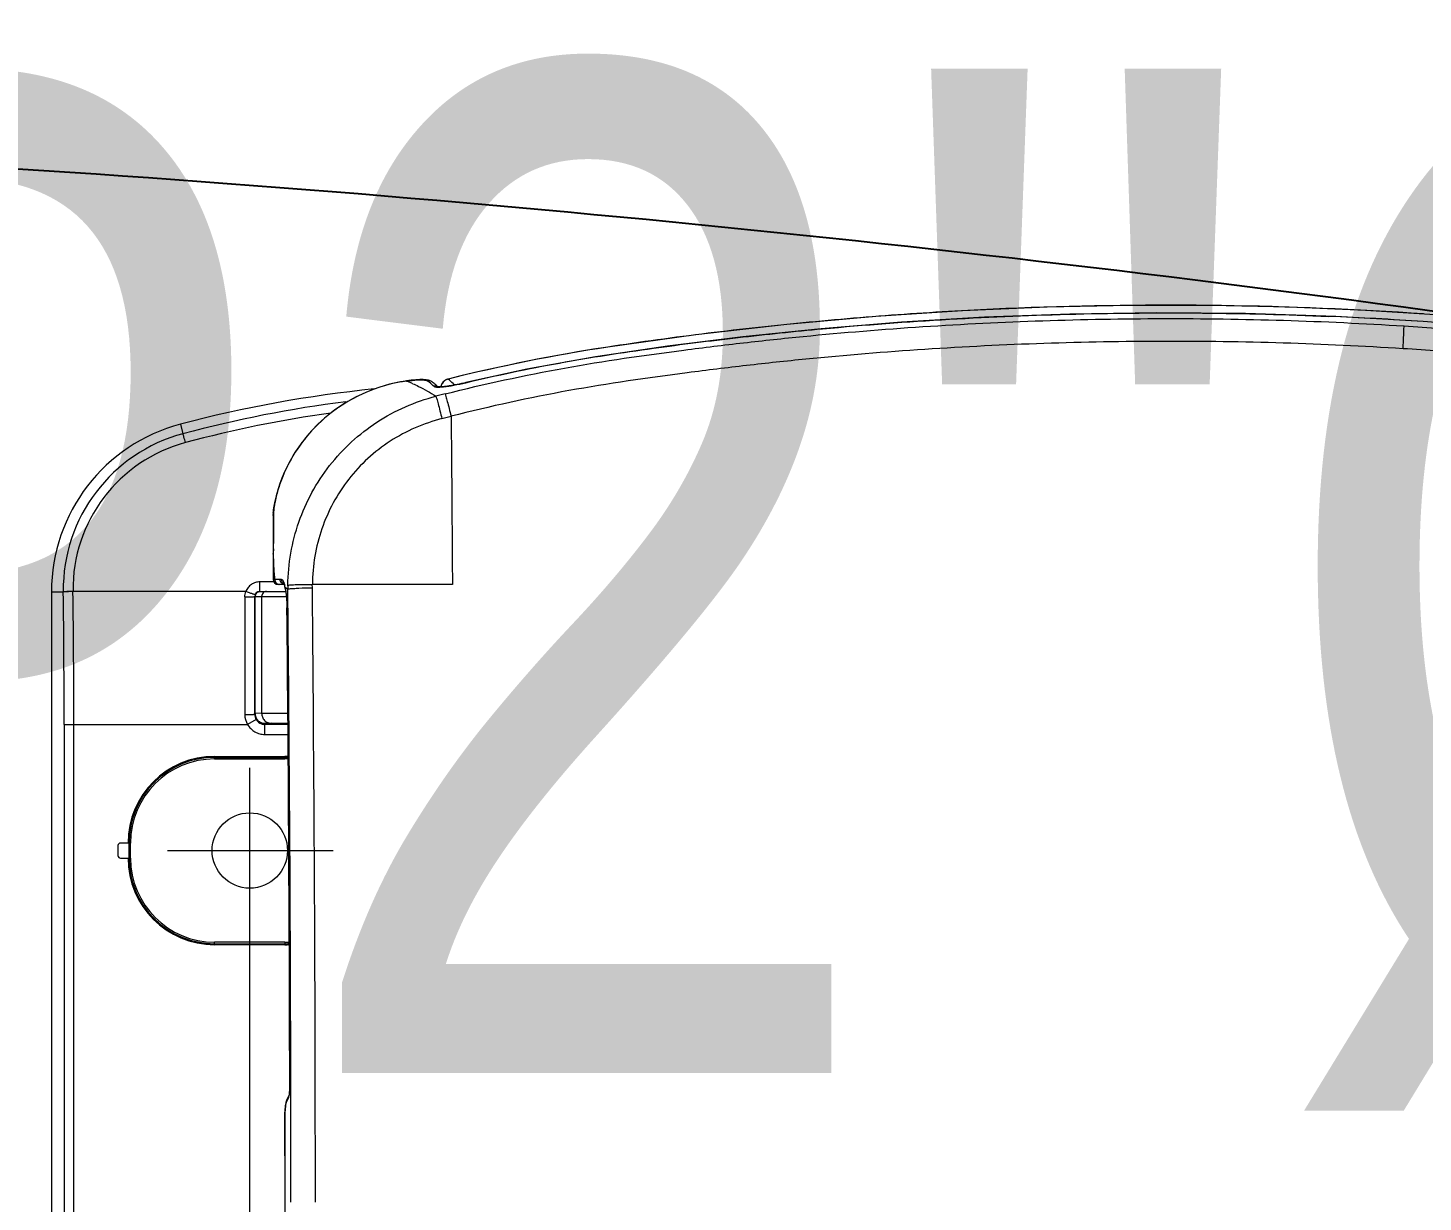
# Model space of a CAD drawing. Header units: millimetres. Extents: x 98197 to 106565, y 53890 to 60222.
# Drawn here: x 103041.14 to 103068.93, y 56512.57 to 56535.95 of the extents above; entities that cross this region are included whole.
import ezdxf

# ---------------------------------------------------------------- set-up
doc = ezdxf.new("R2010")
doc.units = ezdxf.units.MM
doc.header["$LTSCALE"] = 50
doc.header["$MEASUREMENT"] = 0
doc.linetypes.add('CENTER', pattern=[2, 1.25, -0.25, 0.25, -0.25])
doc.linetypes.add('HIDDEN', pattern=[0.375, 0.25, -0.125])
doc.layers.get('0').update_dxf_attribs({"color": 8, "linetype": 'CONTINUOUS'})
doc.layers.add('36雨排水', color=3, linetype='CONTINUOUS')
doc.styles.add('CHINA', font='c2', dxfattribs={"bigfont": 'china'})

# ---------------------------------------------------------------- blocks, each defined once
blk = doc.blocks.new('1111111')
at = {"layer": '36雨排水', "linetype": 'Continuous', "style": 'CHINA', "width": 0.8}
blk.add_text('R.P2"%%CP.V.C', height=20, dxfattribs=at).set_placement((4926.158, 3760.371))

msp = doc.modelspace()

# ---------------------------------------------------------------- linework, layer by layer
at = {"lineweight": 13, "ltscale": 0.3}
for p, q in [((103068.925, 56530.102), (103068.925, 56530.102)), ((103068.925, 56530.101), (103068.925, 56530.102)), ((103052.8, 56529.61), (103052.685, 56529.593)), ((103052.685, 56529.593), (103052.685, 56529.594)), ((103048.66, 56528.917), (103048.57, 56528.902)), ((103048.679, 56528.919), (103048.66, 56528.917)), ((103048.679, 56528.919), (103048.668, 56528.917)), ((103049.116, 56528.906), (103049.102, 56528.917)), ((103049.13, 56528.894), (103049.116, 56528.906)), ((103049.193, 56528.895), (103049.188, 56528.899)), ((103049.245, 56528.853), (103049.228, 56528.867)), ((103049.382, 56528.859), (103049.38, 56528.858)), ((103049.643, 56528.838), (103049.623, 56528.834)), ((103049.664, 56528.842), (103049.643, 56528.838)), ((103049.685, 56528.846), (103049.664, 56528.842)), ((103049.707, 56528.851), (103049.685, 56528.846)), ((103049.729, 56528.855), (103049.707, 56528.851)), ((103049.751, 56528.86), (103049.729, 56528.855)), ((103049.774, 56528.865), (103049.751, 56528.86)), ((103049.797, 56528.87), (103049.774, 56528.865)), ((103049.821, 56528.876), (103049.797, 56528.87)), ((103049.845, 56528.881), (103049.821, 56528.876)), ((103049.862, 56528.885), (103049.845, 56528.881)), ((103049.863, 56528.884), (103049.862, 56528.885)), ((103049.448, 56528.661), (103049.264, 56528.614)), ((103049.45, 56528.808), (103049.436, 56528.806)), ((103049.465, 56528.809), (103049.45, 56528.808)), ((103049.48, 56528.811), (103049.465, 56528.809)), ((103049.496, 56528.814), (103049.48, 56528.811)), ((103049.513, 56528.816), (103049.496, 56528.814)), ((103049.53, 56528.819), (103049.513, 56528.816)), ((103049.547, 56528.821), (103049.53, 56528.819)), ((103049.565, 56528.824), (103049.547, 56528.821)), ((103049.584, 56528.827), (103049.565, 56528.824)), ((103049.603, 56528.831), (103049.584, 56528.827)), ((103049.623, 56528.834), (103049.603, 56528.831)), ((103047.471, 56528.486), (103047.433, 56528.463)), ((103047.468, 56528.505), (103047.507, 56528.51)), ((103047.471, 56528.486), (103047.471, 56528.485)), ((103047.553, 56528.534), (103047.507, 56528.508)), ((103047.507, 56528.508), (103047.508, 56528.507)), ((103044.176, 56528.057), (103044.226, 56527.868)), ((103049.384, 56528.169), (103049.567, 56528.216)), ((103046.022, 56526.239), (103046.023, 56526.253)), ((103046.022, 56526.239), (103046.022, 56524.967)), ((103046.027, 56526.332), (103046.023, 56526.253)), ((103046.029, 56526.188), (103046.028, 56526.105)), ((103046.03, 56526.253), (103046.029, 56526.188)), ((103046.03, 56526.27), (103046.03, 56526.253)), ((103046.026, 56525.575), (103046.025, 56525.481)), ((103046.052, 56524.967), (103046.022, 56524.967)), ((103046.053, 56524.968), (103046.154, 56524.969)), ((103046.154, 56524.969), (103046.183, 56524.969)), ((103041.607, 56524.722), (103041.842, 56524.722)), ((103041.842, 56524.722), (103041.842, 56524.717)), ((103042.036, 56524.727), (103042.036, 56524.732)), ((103045.478, 56524.727), (103042.036, 56524.727)), ((103046.036, 56524.917), (103045.757, 56524.917)), ((103045.757, 56524.727), (103045.757, 56524.917)), ((103045.757, 56524.727), (103046.271, 56524.727)), ((103046.239, 56524.867), (103046.122, 56524.867)), ((103046.256, 56524.807), (103046.261, 56524.786)), ((103046.267, 56524.803), (103046.261, 56524.806)), ((103046.261, 56524.786), (103046.262, 56524.781)), ((103046.262, 56524.781), (103046.269, 56524.744)), ((103046.269, 56524.744), (103046.275, 56524.704)), ((103046.275, 56524.704), (103046.28, 56524.659)), ((103046.315, 56524.841), (103046.315, 56524.85)), ((103046.318, 56524.396), (103046.315, 56524.774)), ((103049.593, 56524.867), (103046.802, 56524.867)), ((103046.803, 56524.8), (103046.802, 56524.867)), ((103045.457, 56524.617), (103045.457, 56522.278)), ((103045.657, 56524.627), (103046.284, 56524.627)), ((103045.657, 56522.278), (103045.657, 56524.627)), ((103045.667, 56522.294), (103045.667, 56524.627)), ((103045.793, 56524.627), (103045.793, 56522.3)), ((103045.685, 56522.177), (103045.512, 56522.077)), ((103045.793, 56522.3), (103045.667, 56522.294)), ((103046.112, 56522.303), (103046.169, 56522.304)), ((103046.169, 56522.304), (103046.228, 56522.304)), ((103046.228, 56522.304), (103046.314, 56522.304)), ((103041.86, 56522.077), (103041.86, 56503.057)), ((103041.86, 56522.077), (103045.512, 56522.077)), ((103042.053, 56503.057), (103042.053, 56522.077)), ((103045.857, 56521.878), (103045.857, 56522.094)), ((103046.316, 56522.078), (103045.857, 56522.078)), ((103045.99, 56522.101), (103045.864, 56522.094)), ((103045.857, 56521.878), (103046.318, 56521.878)), ((103044.857, 56521.442), (103046.257, 56521.442)), ((103044.857, 56521.422), (103046.257, 56521.422)), ((103044.857, 56521.392), (103044.857, 56521.422)), ((103044.857, 56521.392), (103046.257, 56521.392)), ((103046.257, 56521.422), (103046.257, 56521.392)), ((103042.932, 56519.667), (103042.932, 56519.467)), ((103043.132, 56519.717), (103042.982, 56519.717)), ((103043.152, 56519.417), (103043.152, 56519.717)), ((103043.152, 56519.717), (103043.182, 56519.717)), ((103043.182, 56519.417), (103043.182, 56519.717)), ((103042.982, 56519.417), (103043.132, 56519.417)), ((103043.182, 56519.417), (103043.152, 56519.417)), ((103046.257, 56517.742), (103044.857, 56517.742)), ((103044.857, 56517.712), (103044.857, 56517.742)), ((103046.257, 56517.742), (103046.257, 56517.712)), ((103044.857, 56517.712), (103046.257, 56517.712)), ((103046.257, 56517.692), (103044.857, 56517.692)), ((103046.337, 56514.692), (103046.302, 56514.619)), ((103046.339, 56514.698), (103046.338, 56514.694)), ((103046.34, 56514.704), (103046.339, 56514.698)), ((103046.375, 56514.769), (103046.374, 56514.836)), ((103046.375, 56514.692), (103046.375, 56514.769)), ((103046.375, 56514.619), (103046.375, 56514.692)), ((103046.329, 56514.648), (103046.294, 56514.575)), ((103046.255, 56514.295), (103046.256, 56513.966)), ((103046.256, 56513.966), (103046.256, 56513.541)), ((103046.256, 56513.541), (103046.257, 56513.115)), ((103046.257, 56513.115), (103046.257, 56512.69)), ((103046.257, 56512.69), (103046.257, 56512.23))]:
    msp.add_line(p, q, dxfattribs=at)
at = {"lineweight": 13}
for p, q in [((103041.607, 56524.722), (103041.607, 56500.412)), ((103045.557, 56503.917), (103045.557, 56521.216)), ((103043.917, 56519.567), (103047.216, 56519.567))]:
    msp.add_line(p, q, dxfattribs=at)
at = {"linetype": 'CENTER', "lineweight": 13}
msp.add_line((103043.958, 56519.567), (103047.157, 56519.567), dxfattribs=at)
at = {"lineweight": 13}
for points in [[(103068.925, 56530.102), (103067.184, 56530.2), (103065.388, 56530.259), (103063.625, 56530.275), (103061.892, 56530.25), (103060.193, 56530.186), (103058.54, 56530.087), (103056.935, 56529.956), (103055.377, 56529.795), (103053.877, 56529.61), (103052.443, 56529.399), (103051.072, 56529.152), (103049.862, 56528.885)], [(103069.27, 56530.231), (103067.781, 56530.324), (103066.255, 56530.388), (103064.691, 56530.423), (103063.086, 56530.424), (103061.44, 56530.389), (103059.754, 56530.316), (103058.026, 56530.202), (103056.254, 56530.043), (103054.443, 56529.838), (103052.685, 56529.593)]]:
    msp.add_lwpolyline(points, dxfattribs=at)
at = {"lineweight": 13, "ltscale": 0.3}
for points in [[(103070.018, 56530.019), (103068.925, 56530.102)], [(103052.685, 56529.594), (103052.4, 56529.549), (103052.027, 56529.487), (103051.653, 56529.42), (103051.28, 56529.35), (103050.906, 56529.275), (103050.532, 56529.195), (103050.159, 56529.112), (103049.787, 56529.025), (103049.506, 56528.956)], [(103048.57, 56528.902), (103048.473, 56528.883), (103048.371, 56528.86), (103048.263, 56528.831), (103048.15, 56528.797), (103048.034, 56528.757), (103047.915, 56528.711), (103047.795, 56528.658), (103047.674, 56528.599), (103047.553, 56528.534)], [(103048.773, 56528.931), (103048.722, 56528.925), (103048.679, 56528.919)], [(103048.979, 56528.945), (103048.944, 56528.944), (103048.906, 56528.942), (103048.864, 56528.939), (103048.82, 56528.936), (103048.773, 56528.931)], [(103049.068, 56528.941), (103049.041, 56528.943), (103049.011, 56528.944), (103048.979, 56528.945)], [(103049.189, 56528.899), (103049.182, 56528.903), (103049.16, 56528.916), (103049.139, 56528.926), (103049.116, 56528.932), (103049.093, 56528.937), (103049.068, 56528.941)], [(103049.228, 56528.867), (103049.21, 56528.881), (103049.193, 56528.895)], [(103049.305, 56528.8), (103049.296, 56528.808), (103049.279, 56528.823), (103049.262, 56528.838), (103049.245, 56528.853)], [(103049.38, 56528.858), (103049.377, 56528.852), (103049.367, 56528.829), (103049.36, 56528.805), (103049.359, 56528.8)], [(103049.506, 56528.956), (103049.496, 56528.953), (103049.472, 56528.944), (103049.449, 56528.932), (103049.428, 56528.916), (103049.409, 56528.899), (103049.393, 56528.879), (103049.38, 56528.858)], [(103049.436, 56528.806), (103049.422, 56528.804), (103049.416, 56528.804), (103049.409, 56528.803), (103049.403, 56528.803), (103049.397, 56528.802), (103049.391, 56528.802), (103049.385, 56528.801), (103049.379, 56528.801), (103049.374, 56528.8), (103049.369, 56528.8), (103049.364, 56528.8), (103049.359, 56528.8), (103049.354, 56528.799), (103049.349, 56528.799), (103049.345, 56528.799), (103049.34, 56528.799), (103049.336, 56528.799), (103049.332, 56528.799), (103049.329, 56528.799), (103049.325, 56528.799), (103049.322, 56528.799), (103049.319, 56528.799), (103049.316, 56528.799), (103049.313, 56528.799), (103049.31, 56528.799), (103049.308, 56528.8), (103049.305, 56528.8), (103049.303, 56528.8), (103049.302, 56528.8), (103049.3, 56528.8), (103049.299, 56528.801), (103049.298, 56528.801), (103049.297, 56528.801), (103049.296, 56528.801), (103049.296, 56528.801)], [(103047.433, 56528.463), (103047.306, 56528.379), (103047.177, 56528.285), (103047.044, 56528.177), (103046.912, 56528.056), (103046.788, 56527.927), (103046.672, 56527.793), (103046.565, 56527.654), (103046.47, 56527.515), (103046.386, 56527.377), (103046.313, 56527.241), (103046.25, 56527.109), (103046.196, 56526.982), (103046.151, 56526.859), (103046.113, 56526.741), (103046.082, 56526.629), (103046.057, 56526.523), (103046.039, 56526.423), (103046.027, 56526.332)], [(103047.507, 56528.508), (103047.495, 56528.501), (103047.483, 56528.493), (103047.471, 56528.486)], [(103046.232, 56524.886), (103046.231, 56524.886), (103046.229, 56524.889), (103046.23, 56524.888), (103046.232, 56524.884), (103046.235, 56524.878), (103046.238, 56524.869), (103046.242, 56524.857), (103046.247, 56524.843), (103046.251, 56524.826), (103046.256, 56524.807)], [(103046.28, 56524.659), (103046.285, 56524.612), (103046.289, 56524.562), (103046.292, 56524.509), (103046.294, 56524.455), (103046.296, 56524.396)], [(103046.296, 56524.396), (103046.305, 56523.403), (103046.314, 56522.32), (103046.322, 56521.238), (103046.33, 56520.155), (103046.336, 56519.072), (103046.341, 56517.989), (103046.346, 56516.905), (103046.349, 56515.822), (103046.351, 56514.836)], [(103046.338, 56514.694), (103046.337, 56514.693), (103046.337, 56514.691), (103046.337, 56514.691)], [(103046.349, 56514.768), (103046.347, 56514.751), (103046.346, 56514.737), (103046.344, 56514.724), (103046.342, 56514.714), (103046.34, 56514.704)], [(103046.351, 56514.836), (103046.351, 56514.813), (103046.35, 56514.792), (103046.349, 56514.771), (103046.349, 56514.768)], [(103046.261, 56514.432), (103046.259, 56514.398), (103046.257, 56514.362), (103046.256, 56514.325), (103046.255, 56514.295)], [(103046.273, 56514.522), (103046.269, 56514.494), (103046.265, 56514.465), (103046.261, 56514.432)], [(103046.302, 56514.62), (103046.298, 56514.611), (103046.291, 56514.591), (103046.284, 56514.57), (103046.278, 56514.547), (103046.273, 56514.522)]]:
    msp.add_lwpolyline(points, dxfattribs=at)
at = {"linetype": 'HIDDEN', "lineweight": 0, "ltscale": 30}
msp.add_circle((103045.557, 56519.567), 0.75, dxfattribs=at)
msp.add_arc((103015.082, 56133.975), 400, 81.8702, 86.67009)
at = {"lineweight": 13, "ltscale": 0.3}
for centre, radius, start, end in [((103063.834, 56455.364), 74.91, 86.10263, 87.54252), ((103057.955, 56495.068), 34.924, 98.6788, 103.9949), ((103049.021, 56526.347), 2.593, 97.8168, 99.5969), ((103049.248, 56524.62), 4.335, 97.5282, 97.6813), ((103047.795, 56526.522), 2.549, 68.3694, 69.964), ((103047.763, 56526.442), 2.635, 66.8109, 68.3691), ((103047.733, 56527.188), 2.205, 47.3265, 50.6906), ((103049.128, 56528.822), 0.0977, 51.7716, 58.8737), ((103049.556, 56528.761), 0.2, 150.5666, 168.8487), ((103050.562, 56503.887), 25, 95.7998, 104.8004), ((103049.253, 56528.713), 0.1, 96.1923, 104.8789), ((103049.266, 56530.201), 1.407, 274.3409, 276.0569), ((103050.563, 56504.209), 24.492, 97.2579, 104.9937), ((103050.562, 56504.221), 24.297, 98.0269, 104.9955), ((103049.553, 56525.038), 4.028, 120.5232, 121.1279), ((103045.057, 56524.722), 3.45, 104.8004, 180), ((103045.058, 56524.761), 3.216, 104.9858, 180.7099), ((103045.058, 56524.771), 3.022, 104.9973, 180.7478), ((103046.791, 56526.235), 0.769, 176.2252, 178.6522), ((103251.411, 56524.764), 205.387, 179.62611, 179.77383), ((103050.285, 56525.471), 4.263, 180.0489, 186.0357), ((103050.522, 56525.466), 4.497, 179.8159, 180.5341), ((103050.533, 56525.466), 4.508, 180.5341, 181.2529), ((103050.606, 56525.469), 4.581, 181.2642, 184.835), ((103046.122, 56524.967), 0.1, 180, 270), ((103050.681, 56525.474), 4.656, 184.8247, 186.2457), ((103050.438, 56525.486), 4.417, 186.0198, 186.7547), ((102841.246, 56522.077), 200.614, 359.99987, 0.75394), ((102839.841, 56522.077), 202.212, 359.99973, 0.75061), ((103045.757, 56524.627), 0.1, 90, 180), ((103045.117, 56524.572), 1.167, 11.5801, 13.2604), ((103044.545, 56521.885), 3.388, 58.499, 59.4487), ((103050.349, 56524.799), 4.034, 179.3951, 180.3543), ((101813.31, 56512.602), 1233.553, 359.998375, 0.566589), ((101838.502, 56512.575), 1207.853, 0.107267, 0.560812), ((101842.117, 56512.568), 1204.26, 0.107891, 0.562762), ((103045.855, 56522.278), 0.397, 180.0074, 210.388), ((103045.488, 56548.135), 25.857, 269.9314, 270.3171), ((103045.857, 56522.294), 0.199, 180.0133, 186.08), ((103045.857, 56522.278), 0.2, 180.0024, 183.372), ((103045.858, 56522.278), 0.201, 183.371, 186.7268), ((103045.859, 56522.294), 0.202, 186.074, 192.004), ((103045.858, 56522.278), 0.2, 186.7355, 196.8153), ((103045.857, 56522.294), 0.2, 192.02, 270.0037), ((103045.681, 56521.841), 0.454, 91.8821, 92.1234), ((103045.858, 56522.279), 0.201, 196.8496, 210.2634), ((103045.857, 56522.278), 0.2, 210.2855, 250.0941), ((103044.857, 56519.717), 1.725, 90, 180), ((103044.857, 56519.717), 1.705, 90, 180), ((103044.857, 56519.717), 1.675, 90, 180), ((103046.257, 56519.717), 1.725, 87.8834, 90), ((103046.257, 56519.717), 1.705, 87.8628, 90), ((103046.257, 56519.717), 1.675, 87.8154, 90), ((103042.982, 56519.667), 0.05, 90, 180), ((103042.982, 56519.467), 0.05, 180, 270), ((103044.857, 56519.417), 1.725, 180, 270), ((103044.857, 56519.417), 1.705, 180, 270), ((103044.857, 56519.417), 1.675, 180, 270), ((103046.257, 56519.417), 1.675, 270, 272.9054), ((103046.257, 56519.417), 1.705, 270, 272.8579), ((103046.257, 56519.417), 1.725, 270, 272.8357), ((103046.411, 56514.656), 0.0827, 154.2926, 159.5391), ((103045.544, 56514.822), 0.809, 354.4616, 355.6405), ((103045.316, 56514.834), 1.037, 359.6214, 0.0912)]:
    msp.add_arc(centre, radius, start, end, dxfattribs=at)
at = {"lineweight": 13}
for points, knots in [([(103068.936, 56530.253), (103067.596, 56530.345), (103064.906, 56530.455), (103061.539, 56530.413), (103058.843, 56530.27), (103056.823, 56530.107), (103054.807, 56529.891), (103053.468, 56529.711), (103052.8, 56529.61)], [0, 0, 0, 0, 0.248982, 0.498891, 0.624221, 0.749464, 0.874678, 1, 1, 1, 1]), ([(103053.598, 56529.571), (103054.158, 56529.648), (103055.28, 56529.788), (103057.243, 56529.993), (103059.487, 56530.161), (103062.848, 56530.3), (103065.369, 56530.277), (103067.046, 56530.205)], [0, 0, 0, 0, 0.12584, 0.251495, 0.439332, 0.626558, 1, 1, 1, 1]), ([(103049.448, 56528.661), (103050.234, 56528.859), (103051.812, 56529.202), (103053.804, 56529.487), (103055.392, 56529.682), (103056.977, 56529.85), (103058.963, 56530.013), (103061.352, 56530.131), (103064.547, 56530.187), (103066.947, 56530.114), (103068.546, 56530.014)], [0, 0, 0, 0, 0.126686, 0.251898, 0.314183, 0.376456, 0.500892, 0.625322, 0.749901, 1, 1, 1, 1]), ([(103068.525, 56529.561), (103066.936, 56529.661), (103064.551, 56529.734), (103061.374, 56529.677), (103059, 56529.559), (103057.026, 56529.397), (103055.451, 56529.229), (103053.876, 56529.035), (103051.903, 56528.753), (103050.343, 56528.413), (103049.567, 56528.216)], [0, 0, 0, 0, 0.250417, 0.375167, 0.499771, 0.62436, 0.686692, 0.749064, 0.874059, 1, 1, 1, 1])]:
    msp.add_open_spline(points, degree=3, knots=knots, dxfattribs=at)
at = {"lineweight": 13, "ltscale": 0.3}
for points, knots in [([(103068.525, 56529.561), (103068.528, 56529.613), (103068.534, 56529.712), (103068.541, 56529.846), (103068.544, 56529.945), (103068.546, 56529.997), (103068.546, 56530.014)], [0, 0, 0, 0, 0.345459, 0.659647, 0.885461, 1, 1, 1, 1]), ([(103068.546, 56530.014), (103069.03, 56529.984), (103070.001, 56529.917), (103071.452, 56529.765), (103072.894, 56529.553), (103074.326, 56529.282), (103075.747, 56528.953), (103077.156, 56528.565), (103078.552, 56528.119), (103079.93, 56527.616), (103081.281, 56527.048), (103082.593, 56526.398), (103083.863, 56525.67), (103085.506, 56524.598), (103087.439, 56523.074), (103088.831, 56521.676), (103089.481, 56520.94)], [0, 0, 0, 0, 0.062168, 0.124494, 0.186659, 0.248776, 0.310947, 0.373256, 0.435773, 0.498421, 0.560959, 0.623326, 0.68568, 0.748238, 0.874258, 1, 1, 1, 1]), ([(103049.863, 56528.884), (103050.479, 56529.032), (103051.719, 56529.292), (103052.971, 56529.484), (103053.598, 56529.571)], [0, 0, 0, 0, 0.500338, 1, 1, 1, 1]), ([(103089.141, 56520.632), (103088.822, 56520.991), (103088.327, 56521.517), (103087.638, 56522.188), (103086.931, 56522.84), (103086.011, 56523.615), (103084.853, 56524.476), (103083.645, 56525.267), (103082.393, 56525.985), (103081.101, 56526.628), (103079.771, 56527.189), (103078.416, 56527.685), (103077.041, 56528.123), (103075.65, 56528.506), (103074.245, 56528.835), (103072.827, 56529.103), (103071.637, 56529.278), (103070.682, 56529.389), (103069.724, 56529.48), (103069.005, 56529.53), (103068.525, 56529.561)], [0, 0, 0, 0, 0.062497, 0.093749, 0.125001, 0.1875, 0.25, 0.312501, 0.375, 0.4375, 0.499998, 0.562499, 0.624998, 0.687499, 0.749999, 0.812499, 0.875, 0.906251, 0.9375, 1, 1, 1, 1]), ([(103048.589, 56528.904), (103048.505, 56528.89), (103048.129, 56528.809), (103047.767, 56528.66), (103047.508, 56528.507)], [0, 0, 0, 0, 0.220009, 1, 1, 1, 1]), ([(103048.68, 56528.918), (103048.692, 56528.92), (103048.737, 56528.925), (103048.781, 56528.93), (103048.814, 56528.933)], [0, 0, 0, 0, 0.265198, 1, 1, 1, 1]), ([(103048.801, 56528.864), (103048.84, 56528.847), (103049, 56528.774), (103049.152, 56528.687), (103049.264, 56528.614)], [0, 0, 0, 0, 0.241806, 1, 1, 1, 1]), ([(103048.814, 56528.933), (103048.85, 56528.937), (103048.913, 56528.941), (103048.997, 56528.942), (103049.058, 56528.935), (103049.091, 56528.925), (103049.102, 56528.917)], [0, 0, 0, 0, 0.364652, 0.653266, 0.864053, 1, 1, 1, 1]), ([(103049.178, 56528.906), (103049.167, 56528.913), (103049.141, 56528.922), (103049.114, 56528.92), (103049.102, 56528.917)], [0, 0, 0, 0, 0.499193, 1, 1, 1, 1]), ([(103049.509, 56528.956), (103049.483, 56528.95), (103049.432, 56528.926), (103049.395, 56528.883), (103049.382, 56528.859)], [0, 0, 0, 0, 0.498368, 1, 1, 1, 1]), ([(103049.414, 56528.802), (103049.484, 56528.809), (103049.634, 56528.833), (103049.783, 56528.865), (103049.863, 56528.884)], [0, 0, 0, 0, 0.461429, 1, 1, 1, 1]), ([(103049.636, 56528.837), (103049.626, 56528.848), (103049.585, 56528.888), (103049.542, 56528.928), (103049.509, 56528.956)], [0, 0, 0, 0, 0.256091, 1, 1, 1, 1]), ([(103046.315, 56524.85), (103046.318, 56525.063), (103046.357, 56525.491), (103046.519, 56526.114), (103046.779, 56526.704), (103047.133, 56527.243), (103047.571, 56527.717), (103048.081, 56528.113), (103048.649, 56528.42), (103049.056, 56528.561), (103049.264, 56528.614)], [0, 0, 0, 0, 0.124785, 0.249579, 0.374546, 0.499445, 0.624728, 0.749483, 0.874816, 1, 1, 1, 1]), ([(103049.227, 56528.809), (103049.235, 56528.803), (103049.261, 56528.797), (103049.286, 56528.796), (103049.302, 56528.795)], [0, 0, 0, 0, 0.369754, 1, 1, 1, 1]), ([(103049.264, 56528.614), (103049.27, 56528.598), (103049.284, 56528.548), (103049.311, 56528.451), (103049.346, 56528.319), (103049.371, 56528.221), (103049.384, 56528.169)], [0, 0, 0, 0, 0.111947, 0.340838, 0.656403, 1, 1, 1, 1]), ([(103049.302, 56528.795), (103049.308, 56528.795), (103049.331, 56528.795), (103049.354, 56528.797), (103049.372, 56528.798)], [0, 0, 0, 0, 0.223658, 1, 1, 1, 1]), ([(103049.448, 56528.661), (103049.454, 56528.644), (103049.468, 56528.594), (103049.495, 56528.497), (103049.529, 56528.365), (103049.554, 56528.267), (103049.567, 56528.216)], [0, 0, 0, 0, 0.114546, 0.340801, 0.655347, 1, 1, 1, 1]), ([(103047.471, 56528.485), (103047.272, 56528.365), (103046.911, 56528.087), (103046.489, 56527.58), (103046.245, 56527.12), (103046.115, 56526.754), (103046.07, 56526.574), (103046.054, 56526.486)], [0, 0, 0, 0, 0.277159, 0.537415, 0.779669, 0.893053, 1, 1, 1, 1]), ([(103049.384, 56528.169), (103049.202, 56528.121), (103048.845, 56528), (103048.346, 56527.731), (103047.899, 56527.384), (103047.515, 56526.969), (103047.205, 56526.496), (103046.978, 56525.978), (103046.837, 56525.43), (103046.806, 56525.054), (103046.803, 56524.867)], [0, 0, 0, 0, 0.125113, 0.250177, 0.375216, 0.500199, 0.625149, 0.750111, 0.875041, 1, 1, 1, 1]), ([(103049.567, 56528.216), (103049.57, 56527.937), (103049.579, 56526.821), (103049.587, 56525.704), (103049.593, 56524.867)], [0, 0, 0, 0, 0.249915, 1, 1, 1, 1]), ([(103044.276, 56527.691), (103044.266, 56527.728), (103044.249, 56527.787), (103044.233, 56527.846), (103044.226, 56527.868)], [0, 0, 0, 0, 0.631437, 1, 1, 1, 1]), ([(103046.024, 56526.285), (103046.025, 56526.295), (103046.028, 56526.335), (103046.034, 56526.375), (103046.039, 56526.406)], [0, 0, 0, 0, 0.235718, 1, 1, 1, 1]), ([(103046.039, 56526.392), (103046.038, 56526.381), (103046.033, 56526.341), (103046.03, 56526.3), (103046.03, 56526.27)], [0, 0, 0, 0, 0.267854, 1, 1, 1, 1]), ([(103046.054, 56526.486), (103046.052, 56526.478), (103046.047, 56526.447), (103046.042, 56526.416), (103046.039, 56526.392)], [0, 0, 0, 0, 0.256786, 1, 1, 1, 1]), ([(103046.053, 56524.968), (103046.052, 56524.942), (103046.073, 56524.889), (103046.126, 56524.867), (103046.151, 56524.867)], [0, 0, 0, 0, 0.503215, 1, 1, 1, 1]), ([(103046.154, 56524.969), (103046.154, 56524.957), (103046.161, 56524.933), (103046.187, 56524.897), (103046.217, 56524.88), (103046.236, 56524.873)], [0, 0, 0, 0, 0.277812, 0.531206, 1, 1, 1, 1]), ([(103046.183, 56524.969), (103046.192, 56524.969), (103046.207, 56524.959), (103046.22, 56524.939), (103046.226, 56524.925), (103046.229, 56524.918)], [0, 0, 0, 0, 0.378119, 0.652607, 1, 1, 1, 1]), ([(103046.183, 56524.969), (103046.183, 56524.952), (103046.191, 56524.915), (103046.218, 56524.888), (103046.234, 56524.879)], [0, 0, 0, 0, 0.484304, 1, 1, 1, 1]), ([(103041.842, 56524.722), (103041.851, 56524.723), (103041.875, 56524.725), (103041.918, 56524.728), (103041.974, 56524.73), (103042.015, 56524.731), (103042.036, 56524.731)], [0, 0, 0, 0, 0.134751, 0.370528, 0.676532, 1, 1, 1, 1]), ([(103042.036, 56524.727), (103042.014, 56524.726), (103041.974, 56524.725), (103041.918, 56524.723), (103041.875, 56524.721), (103041.851, 56524.718), (103041.842, 56524.717)], [0, 0, 0, 0, 0.332276, 0.629404, 0.860066, 1, 1, 1, 1]), ([(103045.757, 56524.917), (103045.728, 56524.917), (103045.668, 56524.908), (103045.586, 56524.868), (103045.519, 56524.807), (103045.489, 56524.754), (103045.478, 56524.727)], [0, 0, 0, 0, 0.250103, 0.50016, 0.75013, 1, 1, 1, 1]), ([(103045.664, 56524.663), (103045.664, 56524.663), (103045.662, 56524.663), (103045.66, 56524.663), (103045.655, 56524.664), (103045.646, 56524.666), (103045.63, 56524.671), (103045.607, 56524.679), (103045.579, 56524.688), (103045.548, 56524.7), (103045.514, 56524.713), (103045.49, 56524.722), (103045.478, 56524.727)], [0, 0, 0, 0, 0.006558, 0.021515, 0.045534, 0.07859, 0.170585, 0.294294, 0.445031, 0.617282, 0.804842, 1, 1, 1, 1]), ([(103045.667, 56524.627), (103045.667, 56524.64), (103045.672, 56524.666), (103045.694, 56524.699), (103045.726, 56524.721), (103045.752, 56524.727), (103045.765, 56524.727)], [0, 0, 0, 0, 0.251765, 0.5025, 0.75177, 1, 1, 1, 1]), ([(103045.892, 56524.727), (103045.879, 56524.727), (103045.853, 56524.721), (103045.82, 56524.699), (103045.799, 56524.666), (103045.793, 56524.64), (103045.793, 56524.627)], [0, 0, 0, 0, 0.24823, 0.4975, 0.748235, 1, 1, 1, 1]), ([(103046.229, 56524.918), (103046.232, 56524.912), (103046.241, 56524.887), (103046.248, 56524.86), (103046.253, 56524.839)], [0, 0, 0, 0, 0.215137, 1, 1, 1, 1]), ([(103046.261, 56524.806), (103046.262, 56524.8), (103046.267, 56524.774), (103046.271, 56524.749), (103046.274, 56524.729)], [0, 0, 0, 0, 0.236271, 1, 1, 1, 1]), ([(103046.274, 56524.729), (103046.275, 56524.722), (103046.279, 56524.693), (103046.282, 56524.665), (103046.285, 56524.643)], [0, 0, 0, 0, 0.239936, 1, 1, 1, 1]), ([(103046.315, 56524.85), (103046.322, 56524.851), (103046.342, 56524.854), (103046.399, 56524.86), (103046.5, 56524.864), (103046.643, 56524.867), (103046.748, 56524.867), (103046.803, 56524.867)], [0, 0, 0, 0, 0.045921, 0.120409, 0.353195, 0.666289, 1, 1, 1, 1]), ([(103046.315, 56524.774), (103046.317, 56524.774), (103046.328, 56524.777), (103046.339, 56524.778), (103046.348, 56524.78)], [0, 0, 0, 0, 0.183909, 1, 1, 1, 1]), ([(103046.348, 56524.78), (103046.374, 56524.783), (103046.435, 56524.788), (103046.586, 56524.796), (103046.712, 56524.799), (103046.803, 56524.8)], [0, 0, 0, 0, 0.167896, 0.403801, 1, 1, 1, 1]), ([(103045.457, 56524.617), (103045.47, 56524.617), (103045.496, 56524.617), (103045.533, 56524.618), (103045.567, 56524.619), (103045.597, 56524.62), (103045.622, 56524.621), (103045.638, 56524.622), (103045.648, 56524.624), (103045.653, 56524.625), (103045.656, 56524.625), (103045.657, 56524.626), (103045.657, 56524.627)], [0, 0, 0, 0, 0.194154, 0.3812, 0.55337, 0.704363, 0.828476, 0.920902, 0.954134, 0.978289, 0.993351, 1, 1, 1, 1]), ([(103046.285, 56524.643), (103046.286, 56524.623), (103046.294, 56524.542), (103046.297, 56524.459), (103046.297, 56524.397)], [0, 0, 0, 0, 0.237758, 1, 1, 1, 1]), ([(103046.296, 56524.396), (103046.296, 56524.396), (103046.296, 56524.397), (103046.297, 56524.397), (103046.297, 56524.397)], [0, 0, 0, 0, 0.314601, 1, 1, 1, 1]), ([(103045.657, 56522.278), (103045.657, 56522.278), (103045.657, 56522.278), (103045.656, 56522.278), (103045.653, 56522.278), (103045.651, 56522.278), (103045.647, 56522.278), (103045.64, 56522.278), (103045.635, 56522.278), (103045.632, 56522.278)], [0, 0, 0, 0, 0.016165, 0.064156, 0.143693, 0.254448, 0.396086, 0.568134, 1, 1, 1, 1]), ([(103045.657, 56522.294), (103045.657, 56522.294), (103045.658, 56522.294), (103045.659, 56522.294), (103045.662, 56522.294), (103045.664, 56522.294), (103045.665, 56522.294)], [0, 0, 0, 0, 0.065073, 0.252885, 0.564608, 1, 1, 1, 1]), ([(103045.864, 56522.094), (103045.838, 56522.094), (103045.786, 56522.105), (103045.721, 56522.149), (103045.677, 56522.216), (103045.667, 56522.268), (103045.667, 56522.294)], [0, 0, 0, 0, 0.248197, 0.497433, 0.748193, 1, 1, 1, 1]), ([(103045.793, 56522.3), (103045.807, 56522.301), (103045.844, 56522.302), (103045.95, 56522.303), (103046.042, 56522.303), (103046.112, 56522.303)], [0, 0, 0, 0, 0.127595, 0.343525, 1, 1, 1, 1]), ([(103045.793, 56522.3), (103045.794, 56522.276), (103045.803, 56522.223), (103045.847, 56522.155), (103045.914, 56522.111), (103045.966, 56522.101), (103045.99, 56522.101)], [0, 0, 0, 0, 0.241776, 0.502489, 0.761629, 1, 1, 1, 1]), ([(103045.512, 56522.077), (103045.53, 56522.047), (103045.572, 56521.991), (103045.656, 56521.927), (103045.753, 56521.887), (103045.823, 56521.878), (103045.857, 56521.878)], [0, 0, 0, 0, 0.25, 0.5, 0.75, 1, 1, 1, 1]), ([(103045.864, 56522.094), (103045.863, 56522.094), (103045.861, 56522.094), (103045.859, 56522.094), (103045.858, 56522.094), (103045.857, 56522.094), (103045.857, 56522.094)], [0, 0, 0, 0, 0.434019, 0.745126, 0.933071, 1, 1, 1, 1]), ([(103045.99, 56522.101), (103046.004, 56522.101), (103046.041, 56522.102), (103046.11, 56522.103), (103046.205, 56522.103), (103046.277, 56522.104), (103046.316, 56522.104)], [0, 0, 0, 0, 0.122048, 0.340389, 0.63999, 1, 1, 1, 1]), ([(103046.329, 56514.648), (103046.335, 56514.66), (103046.343, 56514.693), (103046.347, 56514.725), (103046.349, 56514.744)], [0, 0, 0, 0, 0.406789, 1, 1, 1, 1]), ([(103046.351, 56514.836), (103046.351, 56514.836), (103046.352, 56514.836), (103046.353, 56514.836), (103046.353, 56514.836)], [0, 0, 0, 0, 0.251241, 1, 1, 1, 1]), ([(103046.351, 56514.761), (103046.351, 56514.766), (103046.352, 56514.788), (103046.353, 56514.811), (103046.353, 56514.827)], [0, 0, 0, 0, 0.242577, 1, 1, 1, 1]), ([(103046.257, 56514.295), (103046.257, 56514.312), (103046.258, 56514.377), (103046.263, 56514.441), (103046.271, 56514.488)], [0, 0, 0, 0, 0.269236, 1, 1, 1, 1]), ([(103046.271, 56514.488), (103046.273, 56514.505), (103046.279, 56514.535), (103046.288, 56514.564), (103046.294, 56514.575)], [0, 0, 0, 0, 0.577747, 1, 1, 1, 1]), ([(103046.257, 56514.295), (103046.257, 56514.295), (103046.256, 56514.295), (103046.255, 56514.295), (103046.255, 56514.295)], [0, 0, 0, 0, 0.749229, 1, 1, 1, 1])]:
    msp.add_open_spline(points, degree=3, knots=knots, dxfattribs=at)
for points in [[(103049.506, 56528.956), (103049.507, 56528.956), (103049.508, 56528.956), (103049.509, 56528.956)], [(103049.301, 56528.8), (103049.284, 56528.81), (103049.262, 56528.814), (103049.242, 56528.812)], [(103046.022, 56526.239), (103046.022, 56526.249), (103046.025, 56526.26), (103046.03, 56526.27)], [(103046.022, 56525.467), (103046.022, 56525.472), (103046.024, 56525.477), (103046.025, 56525.481)], [(103045.457, 56524.617), (103045.457, 56524.654), (103045.465, 56524.692), (103045.478, 56524.727)], [(103046.261, 56524.786), (103046.259, 56524.792), (103046.259, 56524.799), (103046.261, 56524.806)], [(103045.789, 56522.09), (103045.811, 56522.082), (103045.834, 56522.078), (103045.857, 56522.078)], [(103046.329, 56514.648), (103046.328, 56514.66), (103046.33, 56514.673), (103046.334, 56514.685)], [(103046.349, 56514.768), (103046.349, 56514.766), (103046.349, 56514.763), (103046.351, 56514.761)], [(103046.294, 56514.575), (103046.293, 56514.59), (103046.295, 56514.606), (103046.302, 56514.619)], [(103046.377, 56512.567), (103046.377, 56513.251), (103046.376, 56513.935), (103046.375, 56514.619)], [(103046.259, 56512.567), (103046.259, 56513.143), (103046.258, 56513.719), (103046.257, 56514.295)]]:
    msp.add_open_spline(points, degree=3, dxfattribs=at)

# ---------------------------------------------------------------- block references
at = {"layer": '36雨排水', "linetype": 'Continuous'}
msp.add_blockref('1111111', (98084.494, 52754.768), dxfattribs=at)

doc.saveas('drawing.dxf')
